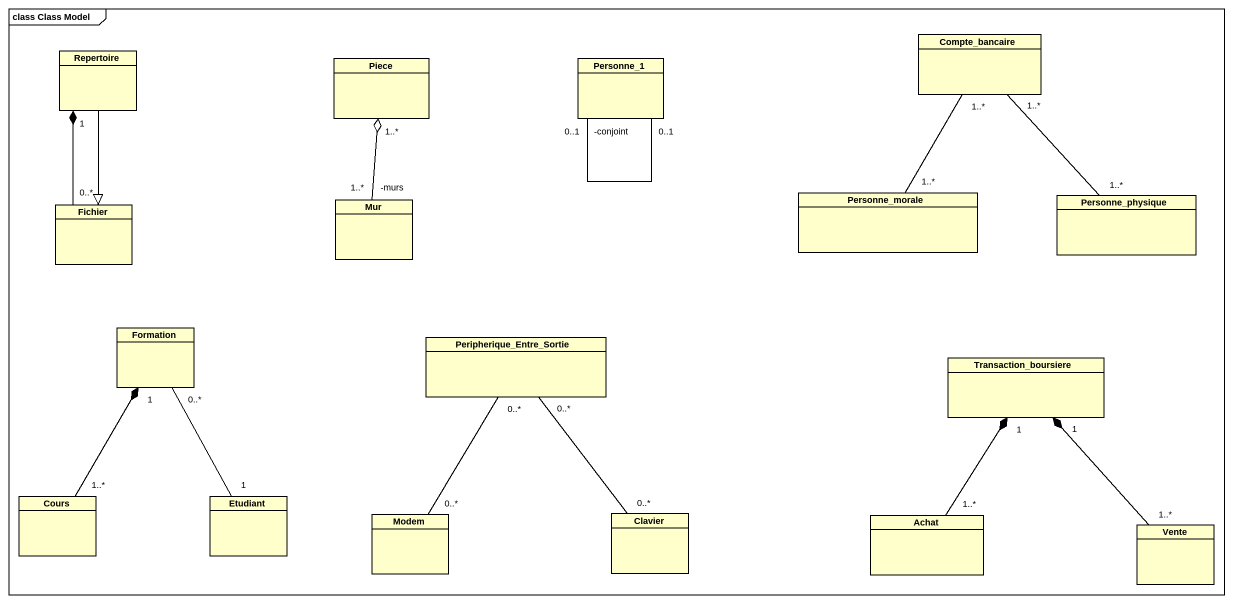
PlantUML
@startuml
mainframe class Class Model
hide circle
hide empty members
class Compte_bancaire
class Repertoire
class Piece
class Personne_1
class Personne_morale
class Personne_physique
class Fichier
class Mur
class Formation
class Peripherique_Entre_Sortie
class Transaction_boursiere
class Cours
class Etudiant
class Modem
class Clavier
class Achat
class Vente
Repertoire --|> Fichier
Personne_1 "-conjoint\n0..1" -- "0..1" Personne_1
Personne_morale "1..*" -up- "1..*" Compte_bancaire
Personne_physique "1..*" -up- "1..*" Compte_bancaire
Fichier "0..*" -up-* "1" Repertoire
Mur "-murs\n1..*" -up-o "1..*" Piece
Cours "1..*" -up-* "1" Formation
Etudiant "1" -up- "0..*" Formation
Modem "0..*" -up- "0..*" Peripherique_Entre_Sortie
Clavier "0..*" -up- "0..*" Peripherique_Entre_Sortie
Achat "1..*" -up-* "1" Transaction_boursiere
Vente "1..*" -up-* "1" Transaction_boursiere
@enduml
